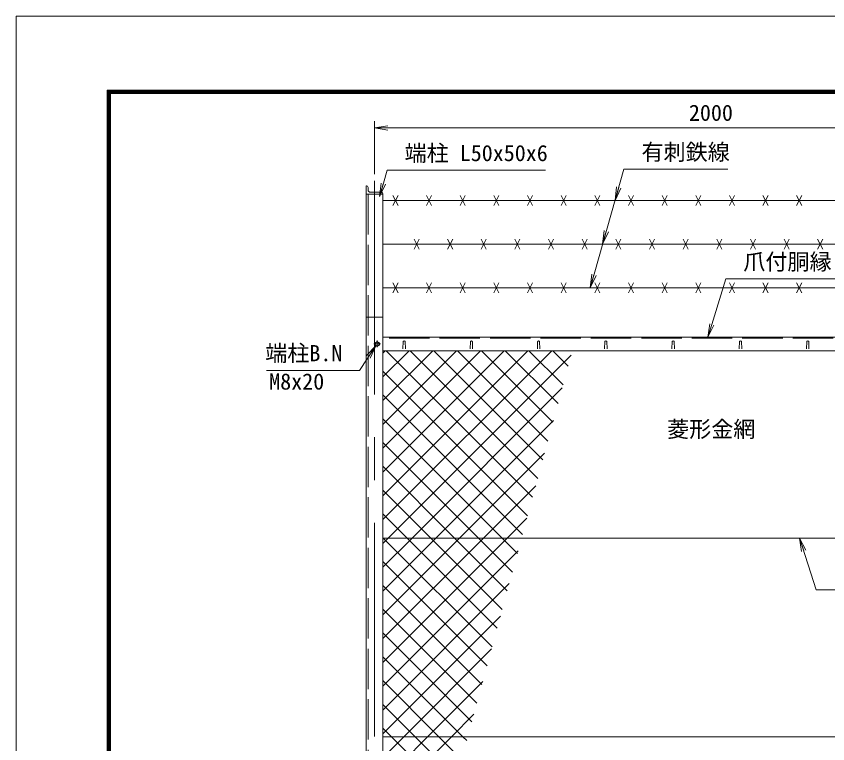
# Model space of a CAD drawing. Units: millimetres, scale not verified. Extents: x -4200 to 4200, y -2970 to 2970.
# Drawn here: x -4200 to -1787, y 809 to 2970 of the extents above; entities that cross this region are included whole.
import ezdxf
from ezdxf.enums import TextEntityAlignment as Align

# ---------------------------------------------------------------- set-up
doc = ezdxf.new("R2010")
doc.units = ezdxf.units.MM
doc.header["$LTSCALE"] = 20
doc.linetypes.add('DASHED', pattern=[7.5, 6, -1.5])
doc.linetypes.add('USER1', pattern=[50.8, 31.75, -6.35, 6.35, -6.35])
for name, color, linetype, lineweight in [('0-0_D-STR1', 1, 'Continuous', 18), ('0-1_D-BMK', 2, 'USER1', 13), ('0-2_D-STR-DIM', 7, 'Continuous', 9), ('0-3_D-STR3', 3, 'Continuous', 13), ('0-4_D-STR-TXT', 7, 'Continuous', 9), ('0-5_0', 7, 'Continuous', 9), ('0-6_D-STR2', 7, 'Continuous', 9), ('0-7_D-TTL', 7, 'Continuous', 9)]:
    doc.layers.add(name, color=color, linetype=linetype, lineweight=lineweight)
doc.styles.add('ＭＳ ゴシック', font='')
doc.styles.get('ＭＳ ゴシック').set_extended_font_data('MS Gothic')

# ---------------------------------------------------------------- blocks, each defined once
blk = doc.blocks.new('_Open')
at = {"layer": '0-5_0'}
blk.add_line((-20, 3.33), (0, 0), dxfattribs=at)
blk.add_lwpolyline([(-20, -3.33), (0, 0), (-20, 0)], dxfattribs=at)

msp = doc.modelspace()

# ---------------------------------------------------------------- linework, layer by layer
at = {"layer": '0-0_D-STR1'}
for p, q in [((-3159.97, 2466.17), (-3159.97, 236.45)), ((-3159.97, 2466.17), (-3158.47, 2466.17)), ((-3153.97, 2461.67), (-3153.97, 2453.67)), ((-3147.47, 2447.17), (-3114.47, 2447.17)), ((-3109.97, 2442.67), (-3109.97, 2441.17)), ((-3109.97, 390.45), (-3109.97, 2441.17)), ((-3109.97, 2076.45), (-3159.97, 2076.45)), ((-1171.47, 2016.45), (-3109.97, 2016.45)), ((-3049.97, 2003.33), (-3050.72, 1981.83)), ((-3043.97, 2003.33), (-3043.22, 1981.83)), ((-2849.97, 2003.33), (-2850.72, 1981.83)), ((-2843.97, 2003.33), (-2843.22, 1981.83)), ((-2649.97, 2003.33), (-2650.72, 1981.83)), ((-2643.97, 2003.33), (-2643.22, 1981.83)), ((-2449.97, 2003.33), (-2450.72, 1981.83)), ((-2443.97, 2003.33), (-2443.22, 1981.83)), ((-2249.97, 2003.33), (-2250.72, 1981.83)), ((-2243.97, 2003.33), (-2243.22, 1981.83)), ((-2049.97, 2003.33), (-2050.72, 1981.83)), ((-2043.97, 2003.33), (-2043.22, 1981.83)), ((-1849.97, 2003.33), (-1850.72, 1981.83)), ((-1843.97, 2003.33), (-1843.22, 1981.83)), ((-3109.97, 1976.45), (-1171.47, 1976.45))]:
    msp.add_line(p, q, dxfattribs=at)
at = {"layer": '0-0_D-STR1', "linetype": 'DASHED'}
for p, q in [((-3153.97, 2441.17), (-3153.97, 236.45)), ((-1171.47, 2013.45), (-3109.97, 2013.45))]:
    msp.add_line(p, q, dxfattribs=at)
at = {"layer": '0-0_D-STR1'}
msp.add_lwpolyline([(-3159.97, 2466.17), (-3159.97, 2441.17), (-3109.97, 2441.17)], dxfattribs=at)
for centre, radius, start, end in [((-3158.47, 2461.67), 4.5, 0, 90), ((-3147.47, 2453.67), 6.5, 180, 270), ((-3114.47, 2442.67), 4.5, 0, 90), ((-3046.97, 2002.08), 3.25, 22.61986, 157.38014), ((-2846.97, 2002.08), 3.25, 22.61986, 157.38014), ((-2646.97, 2002.08), 3.25, 22.61986, 157.38014), ((-2446.97, 2002.08), 3.25, 22.61986, 157.38014), ((-2246.97, 2002.08), 3.25, 22.61986, 157.38014), ((-2046.97, 2002.08), 3.25, 22.61986, 157.38014), ((-1846.97, 2002.08), 3.25, 22.61986, 157.38014)]:
    msp.add_arc(centre, radius, start, end, dxfattribs=at)
at = {"layer": '0-1_D-BMK'}
for p, q in [((-3134.97, 2481.17), (-3134.97, 146.45)), ((-3126.97, 2006.45), (-3126.97, 1986.45)), ((-3116.97, 1996.45), (-3136.97, 1996.45))]:
    msp.add_line(p, q, dxfattribs=at)
at = {"layer": '0-2_D-STR-DIM'}
for p, q in [((-3134.97, 2501.17), (-3134.97, 2658.06)), ((-3094.97, 2638.06), (-1174.97, 2638.06))]:
    msp.add_line(p, q, dxfattribs=at)
at = {"layer": '0-3_D-STR3'}
for p, q in [((-3079.97, 2407.86), (-3064.97, 2437.86)), ((-3079.97, 2437.86), (-3064.97, 2407.86)), ((-2979.97, 2407.86), (-2964.97, 2437.86)), ((-2979.97, 2437.86), (-2964.97, 2407.86)), ((-2879.97, 2407.86), (-2864.97, 2437.86)), ((-2879.97, 2437.86), (-2864.97, 2407.86)), ((-2779.97, 2407.86), (-2764.97, 2437.86)), ((-2779.97, 2437.86), (-2764.97, 2407.86)), ((-2679.97, 2407.86), (-2664.97, 2437.86)), ((-2679.97, 2437.86), (-2664.97, 2407.86)), ((-2579.97, 2407.86), (-2564.97, 2437.86)), ((-2579.97, 2437.86), (-2564.97, 2407.86)), ((-2479.97, 2407.86), (-2464.97, 2437.86)), ((-2479.97, 2437.86), (-2464.97, 2407.86)), ((-2379.97, 2407.86), (-2364.97, 2437.86)), ((-2379.97, 2437.86), (-2364.97, 2407.86)), ((-2279.97, 2407.86), (-2264.97, 2437.86)), ((-2279.97, 2437.86), (-2264.97, 2407.86)), ((-2179.97, 2407.86), (-2164.97, 2437.86)), ((-2179.97, 2437.86), (-2164.97, 2407.86)), ((-2079.97, 2407.86), (-2064.97, 2437.86)), ((-2079.97, 2437.86), (-2064.97, 2407.86)), ((-1979.97, 2407.86), (-1964.97, 2437.86)), ((-1979.97, 2437.86), (-1964.97, 2407.86)), ((-1879.97, 2407.86), (-1864.97, 2437.86)), ((-1879.97, 2437.86), (-1864.97, 2407.86)), ((-3109.97, 2422.86), (-1171.47, 2422.86)), ((-3109.97, 2292.96), (-1171.47, 2292.96)), ((-3017.47, 2307.96), (-3002.47, 2277.96)), ((-3017.47, 2277.96), (-3002.47, 2307.96)), ((-2917.47, 2307.96), (-2902.47, 2277.96)), ((-2917.47, 2277.96), (-2902.47, 2307.96)), ((-2817.47, 2307.96), (-2802.47, 2277.96)), ((-2817.47, 2277.96), (-2802.47, 2307.96)), ((-2717.47, 2307.96), (-2702.47, 2277.96)), ((-2717.47, 2277.96), (-2702.47, 2307.96)), ((-2617.47, 2307.96), (-2602.47, 2277.96)), ((-2617.47, 2277.96), (-2602.47, 2307.96)), ((-2517.47, 2307.96), (-2502.47, 2277.96)), ((-2517.47, 2277.96), (-2502.47, 2307.96)), ((-2417.47, 2307.96), (-2402.47, 2277.96)), ((-2417.47, 2277.96), (-2402.47, 2307.96)), ((-2317.47, 2307.96), (-2302.47, 2277.96)), ((-2317.47, 2277.96), (-2302.47, 2307.96)), ((-2217.47, 2307.96), (-2202.47, 2277.96)), ((-2217.47, 2277.96), (-2202.47, 2307.96)), ((-2117.47, 2307.96), (-2102.47, 2277.96)), ((-2117.47, 2277.96), (-2102.47, 2307.96)), ((-2017.47, 2307.96), (-2002.47, 2277.96)), ((-2017.47, 2277.96), (-2002.47, 2307.96)), ((-1917.47, 2307.96), (-1902.47, 2277.96)), ((-1917.47, 2277.96), (-1902.47, 2307.96)), ((-1817.47, 2307.96), (-1802.47, 2277.96)), ((-1817.47, 2277.96), (-1802.47, 2307.96)), ((-3079.97, 2148.06), (-3064.97, 2178.06)), ((-3079.97, 2178.06), (-3064.97, 2148.06)), ((-2979.97, 2148.06), (-2964.97, 2178.06)), ((-2979.97, 2178.06), (-2964.97, 2148.06)), ((-2879.97, 2148.06), (-2864.97, 2178.06)), ((-2879.97, 2178.06), (-2864.97, 2148.06)), ((-2779.97, 2148.06), (-2764.97, 2178.06)), ((-2779.97, 2178.06), (-2764.97, 2148.06)), ((-2679.97, 2148.06), (-2664.97, 2178.06)), ((-2679.97, 2178.06), (-2664.97, 2148.06)), ((-2579.97, 2148.06), (-2564.97, 2178.06)), ((-2579.97, 2178.06), (-2564.97, 2148.06)), ((-2479.97, 2148.06), (-2464.97, 2178.06)), ((-2479.97, 2178.06), (-2464.97, 2148.06)), ((-2379.97, 2148.06), (-2364.97, 2178.06)), ((-2379.97, 2178.06), (-2364.97, 2148.06)), ((-2279.97, 2148.06), (-2264.97, 2178.06)), ((-2279.97, 2178.06), (-2264.97, 2148.06)), ((-2179.97, 2148.06), (-2164.97, 2178.06)), ((-2179.97, 2178.06), (-2164.97, 2148.06)), ((-2079.97, 2148.06), (-2064.97, 2178.06)), ((-2079.97, 2178.06), (-2064.97, 2148.06)), ((-1979.97, 2148.06), (-1964.97, 2178.06)), ((-1979.97, 2178.06), (-1964.97, 2148.06)), ((-1879.97, 2148.06), (-1864.97, 2178.06)), ((-1879.97, 2178.06), (-1864.97, 2148.06)), ((-3109.97, 2163.06), (-1171.47, 2163.06)), ((-1171.47, 1419.7), (-3109.97, 1419.7)), ((-1171.47, 829.7), (-3109.97, 829.7))]:
    msp.add_line(p, q, dxfattribs=at)
msp.add_lwpolyline([(-3120.47, 2000.21), (-3126.97, 2003.96), (-3133.47, 2000.21), (-3133.47, 1992.7), (-3126.97, 1988.95), (-3120.47, 1992.7)], close=True, dxfattribs=at)
msp.add_circle((-3126.97, 1996.45), 6.25, dxfattribs=at)
at = {"layer": '0-4_D-STR-TXT'}
for q in [(-2456.15, 2294.88), (-2419.3, 2424.79)]:
    msp.add_line((-2393.62, 2515.33), q, dxfattribs=at)
for points in [[(-2626.61, 2512.51), (-3097.59, 2512.51), (-3119.3, 2435.96)], [(-2084.06, 2515.33), (-2393.62, 2515.33), (-2492.99, 2164.98)], [(-1392.55, 2189.71), (-2090.42, 2189.71), (-2143.31, 2018.36)], [(-3455.86, 1918.01), (-3179.55, 1918.01), (-3131.93, 1989.6)], [(-1510.92, 1266.07), (-1822.25, 1266.07), (-1870.34, 1417.8)]]:
    msp.add_lwpolyline(points, dxfattribs=at)
at = {"layer": '0-6_D-STR2'}
for p, q in [((-3109.97, 1969.45), (-3102.98, 1976.45)), ((-3109.97, 1898.74), (-3032.26, 1976.45)), ((-3109.97, 1828.03), (-2961.55, 1976.45)), ((-3109.97, 1757.32), (-2890.84, 1976.45)), ((-3109.97, 1686.61), (-2820.13, 1976.45)), ((-3109.97, 1615.9), (-2749.42, 1976.45)), ((-3109.97, 1545.19), (-2678.71, 1976.45)), ((-3109.97, 1474.48), (-2608, 1976.45)), ((-2664.75, 1541.24), (-3099.97, 1976.45)), ((-3094.04, 1419.7), (-2550.33, 1963.41)), ((-2649.67, 1596.87), (-3029.26, 1976.45)), ((-2634.59, 1652.5), (-2958.55, 1976.45)), ((-2619.52, 1708.13), (-2887.84, 1976.45)), ((-2604.44, 1763.77), (-2817.13, 1976.45)), ((-2589.36, 1819.4), (-2746.41, 1976.45)), ((-2574.28, 1875.03), (-2675.7, 1976.45)), ((-2559.21, 1930.67), (-2604.99, 1976.45)), ((-2679.83, 1485.6), (-3109.97, 1915.75)), ((-3023.33, 1419.7), (-2576.62, 1866.41)), ((-2694.91, 1429.97), (-3109.97, 1845.04)), ((-2755.35, 1419.7), (-3109.97, 1774.33)), ((-2952.62, 1419.7), (-2602.91, 1769.41)), ((-2826.06, 1419.7), (-3109.97, 1703.62)), ((-2881.91, 1419.7), (-2629.2, 1672.41)), ((-2896.77, 1419.7), (-3109.97, 1632.91)), ((-2811.2, 1419.7), (-2655.49, 1575.41)), ((-2967.48, 1419.7), (-3109.97, 1562.2)), ((-3038.19, 1419.7), (-3109.97, 1491.49)), ((-2740.49, 1419.7), (-2681.78, 1478.42)), ((-3108.9, 1419.7), (-3109.97, 1420.77)), ((-3109.97, 1403.77), (-3094.04, 1419.7)), ((-3109.97, 1333.06), (-3023.33, 1419.7)), ((-3109.97, 1262.35), (-2952.62, 1419.7)), ((-3109.97, 1191.64), (-2881.91, 1419.7)), ((-3109.97, 1120.93), (-2811.2, 1419.7)), ((-3109.97, 1050.22), (-2740.49, 1419.7)), ((-2785.37, 1096.17), (-3108.9, 1419.7)), ((-2770.29, 1151.8), (-3038.19, 1419.7)), ((-2755.22, 1207.44), (-2967.48, 1419.7)), ((-2740.14, 1263.07), (-2896.77, 1419.7)), ((-2725.06, 1318.7), (-2826.06, 1419.7)), ((-2709.98, 1374.34), (-2755.35, 1419.7)), ((-3109.97, 979.51), (-2708.06, 1381.42)), ((-2800.45, 1040.54), (-3109.97, 1350.06)), ((-3109.97, 908.79), (-2734.35, 1284.42)), ((-2815.53, 984.91), (-3109.97, 1279.35)), ((-2830.6, 929.27), (-3109.97, 1208.64)), ((-3109.97, 838.08), (-2760.64, 1187.42)), ((-2845.68, 873.64), (-3109.97, 1137.93)), ((-3047.64, 829.7), (-2786.93, 1090.42)), ((-2872.46, 829.7), (-3109.97, 1067.22)), ((-2943.17, 829.7), (-3109.97, 996.51)), ((-2976.93, 829.7), (-2813.22, 993.42)), ((-3013.88, 829.7), (-3109.97, 925.8)), ((-2906.22, 829.7), (-2839.51, 896.42)), ((-3084.59, 829.7), (-3109.97, 855.09)), ((-3109.97, 767.37), (-3047.64, 829.7)), ((-3109.97, 696.66), (-2976.93, 829.7)), ((-3109.97, 625.95), (-2906.22, 829.7)), ((-2905.99, 651.11), (-3084.59, 829.7)), ((-2890.92, 706.74), (-3013.88, 829.7)), ((-2875.84, 762.37), (-2943.17, 829.7)), ((-2860.76, 818.01), (-2872.46, 829.7))]:
    msp.add_line(p, q, dxfattribs=at)
at = {"layer": '0-7_D-TTL', "color": 2, "lineweight": 18}
msp.add_lwpolyline([(-4200, 2970), (4200, 2970), (4200, -2970), (-4200, -2970)], close=True, dxfattribs=at)
at = {"layer": '0-7_D-TTL'}
for points in [[(-3930, 2750), (3930, 2750), (3930, -2750), (-3930, -2750)], [(-3927.5, 2747.5), (3927.5, 2747.5), (3927.5, -2747.5), (-3927.5, -2747.5)], [(-3925, 2745), (3925, 2745), (3925, -2745), (-3925, -2745)], [(-3922.5, 2742.5), (3922.5, 2742.5), (3922.5, -2742.5), (-3922.5, -2742.5)], [(-3920, 2740), (3920, 2740), (3920, -2740), (-3920, -2740)]]:
    msp.add_lwpolyline(points, close=True, dxfattribs=at)

# ---------------------------------------------------------------- block references
at = {"layer": '0-2_D-STR-DIM', "xscale": 2, "yscale": 2, "rotation": 180}
msp.add_blockref('_Open', (-3134.97, 2638.06), dxfattribs=at)
at = {"layer": '0-4_D-STR-TXT', "xscale": 2, "yscale": 2}
for p, rotation in [((-3119.85, 2434.04), 254.16392), ((-2419.84, 2422.86), 254.16392), ((-2456.69, 2292.96), 254.16392), ((-2493.54, 2163.06), 254.16392), ((-2143.9, 2016.45), 252.84683), ((-3130.82, 1991.27), 56.36845), ((-1870.95, 1419.7), 107.58773)]:
    msp.add_blockref('_Open', p, dxfattribs=dict(at, rotation=rotation))

# ---------------------------------------------------------------- texts
at = {"layer": '0-2_D-STR-DIM', "style": 'ＭＳ ゴシック'}
msp.add_text('2000', height=48.09, dxfattribs=at).set_placement((-2200.22, 2644.81), align=Align.BOTTOM_LEFT)
at = {"layer": '0-4_D-STR-TXT', "style": 'ＭＳ ゴシック'}
for s, p in [('端柱 L50x50x6', (-3045.4, 2525.09)), ('有刺鉄線', (-2341.17, 2528.17)), ('爪付胴縁 R付L40x40x3', (-2038.48, 2202.29)), ('端柱B.N', (-3459.67, 1930.59)), ('M8x20', (-3447.95, 1846.42)), ('菱形金網', (-2264.92, 1704.93))]:
    msp.add_text(s, height=48.09, dxfattribs=at).set_placement(p, align=Align.BOTTOM_LEFT)

doc.saveas('drawing.dxf')
